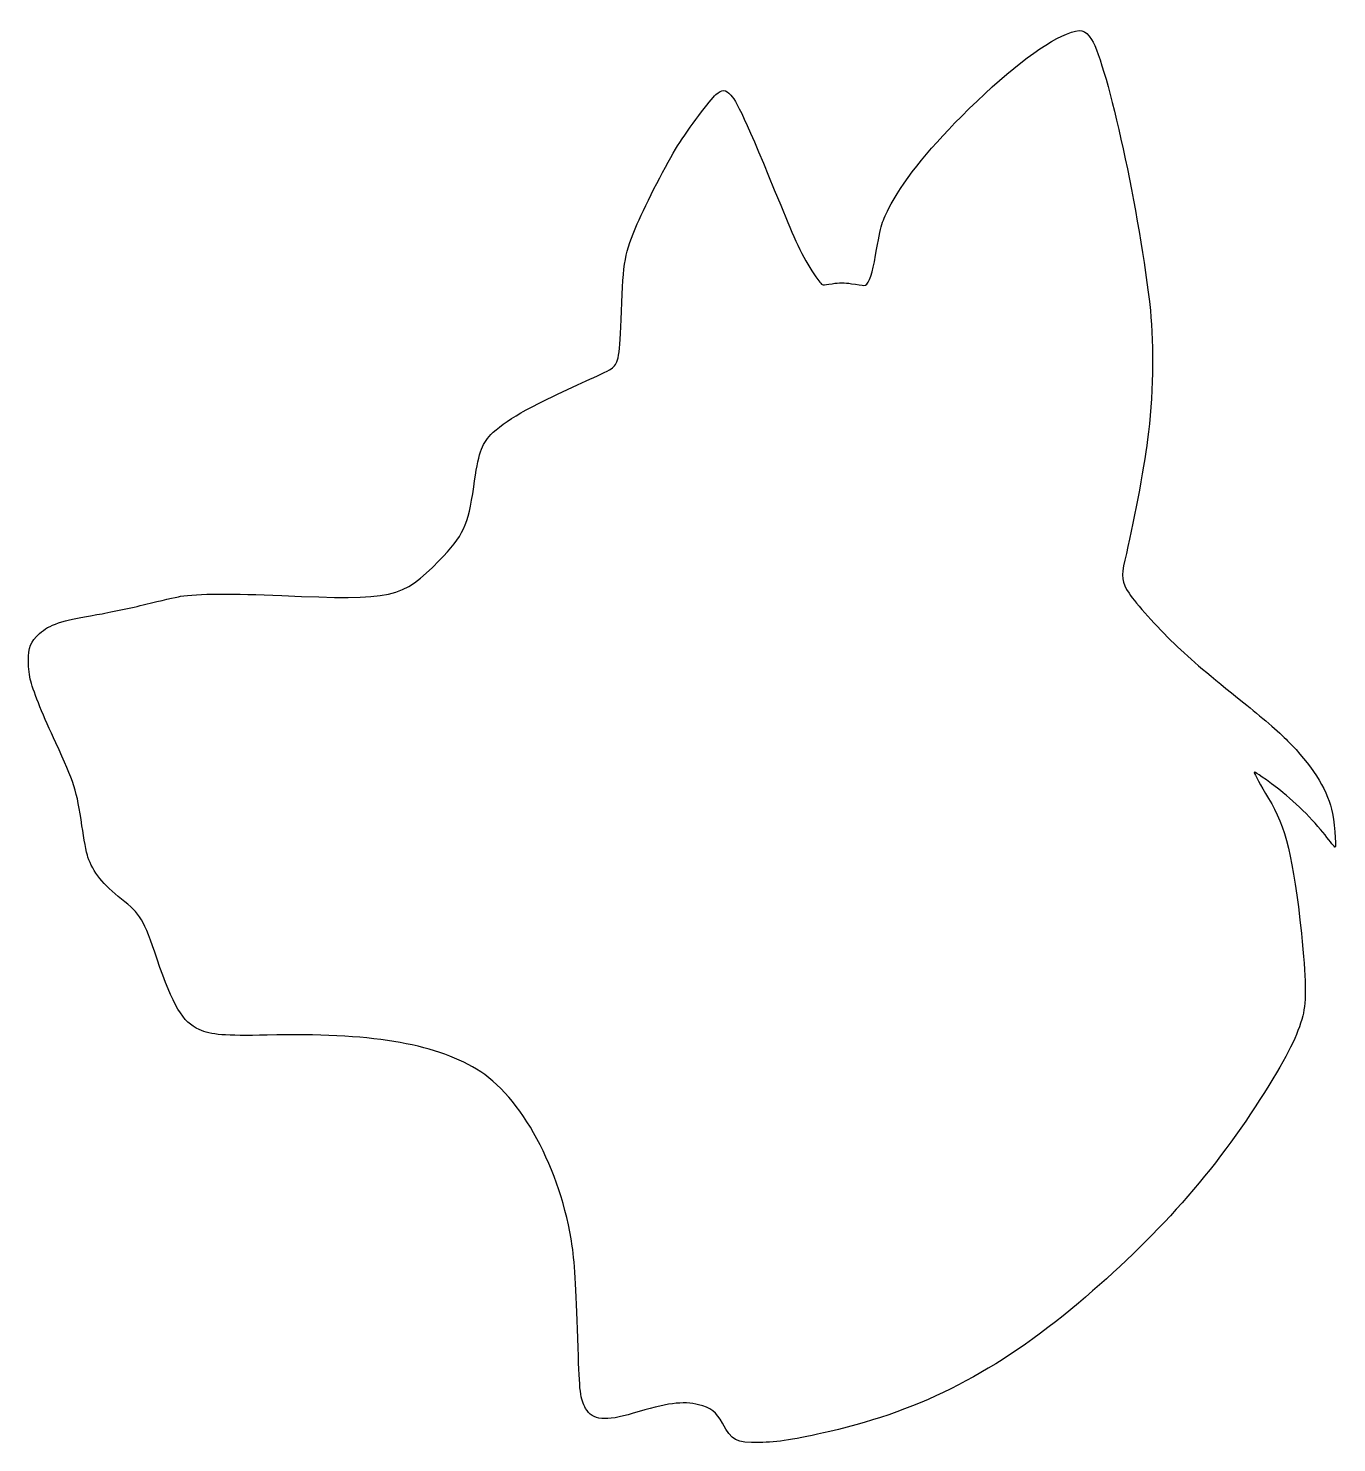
# Model space of a CAD drawing. Header units: centimetres. Extents: x -17.6 to 17.7, y -19.1 to 19.1.
import ezdxf

# ---------------------------------------------------------------- set-up
doc = ezdxf.new("R2010")
doc.units = ezdxf.units.CM
doc.header["$MEASUREMENT"] = 0
doc.layers.add('Layer 1', color=7, linetype='Continuous')

msp = doc.modelspace()

# ---------------------------------------------------------------- linework, layer by layer
at = {"layer": 'Layer 1'}
msp.add_open_spline([(10.38931, 18.96533), (9.72609, 18.70075), (8.69245, 17.89289), (7.54945, 16.74283), (7.54945, 16.74283), (6.60753, 15.79739), (5.93373, 14.93661), (5.58801, 14.25222), (5.58801, 14.25222), (5.39045, 13.85358), (5.37987, 13.81478), (5.20348, 12.81994), (5.20348, 12.81994), (5.1294, 12.41072), (5.02356, 12.1673), (4.92126, 12.17788), (4.92126, 12.17788), (4.88245, 12.18494), (4.73076, 12.2061), (4.58612, 12.22727), (4.58612, 12.22727), (4.38151, 12.26255), (4.26509, 12.25902), (4.06048, 12.22727), (4.06048, 12.22727), (3.80295, 12.18141), (3.7959, 12.18494), (3.7324, 12.26608), (3.7324, 12.26608), (3.43959, 12.64002), (3.15737, 13.16214), (2.86457, 13.8818), (2.86457, 13.8818), (1.80976, 16.47119), (1.52401, 17.10972), (1.32999, 17.31786), (1.32999, 17.31786), (1.18182, 17.47308), (1.09716, 17.47661), (0.92782, 17.33197), (0.92782, 17.33197), (0.76907, 17.19086), (0.19757, 16.42533), (-0.10582, 15.94555), (-0.10582, 15.94555), (-0.38099, 15.50811), (-0.95954, 14.3898), (-1.19238, 13.84652), (-1.19238, 13.84652), (-1.52752, 13.05983), (-1.56985, 12.83758), (-1.62277, 11.48291), (-1.62277, 11.48291), (-1.67216, 10.21997), (-1.69333, 10.10355), (-1.86619, 9.95538), (-1.86619, 9.95538), (-1.92263, 9.90952), (-2.19427, 9.77194), (-2.47297, 9.64846), (-2.47297, 9.64846), (-2.98803, 9.42621), (-4.03578, 8.91468), (-4.33564, 8.74182), (-4.33564, 8.74182), (-4.67431, 8.54426), (-4.99886, 8.31143), (-5.13997, 8.15974), (-5.13997, 8.15974), (-5.41161, 7.86341), (-5.47158, 7.67291), (-5.60564, 6.74157), (-5.60564, 6.74157), (-5.75733, 5.69029), (-5.87022, 5.44688), (-6.54403, 4.7519), (-6.54403, 4.7519), (-7.52475, 3.73943), (-7.78934, 3.67946), (-10.78442, 3.81351), (-10.78442, 3.81351), (-12.07559, 3.86995), (-13.08806, 3.8629), (-13.51139, 3.79234), (-13.51139, 3.79234), (-13.63839, 3.77117), (-14.0582, 3.6724), (-14.44625, 3.57715), (-14.44625, 3.57715), (-14.83431, 3.4819), (-15.4305, 3.3549), (-15.76917, 3.29846), (-15.76917, 3.29846), (-16.74989, 3.12913), (-17.04623, 3.03388), (-17.31786, 2.7834), (-17.31786, 2.7834), (-17.56128, 2.56468), (-17.62125, 2.41651), (-17.61772, 2.04609), (-17.61772, 2.04609), (-17.61772, 1.85912), (-17.5895, 1.63334), (-17.55422, 1.49928), (-17.55422, 1.49928), (-17.46603, 1.18178), (-17.20497, 0.52914), (-16.88041, -0.15878), (-16.88041, -0.15878), (-16.38299, -1.2277), (-16.30891, -1.45347), (-16.17485, -2.39892), (-16.17485, -2.39892), (-16.12193, -2.74817), (-16.05138, -3.12917), (-16.01257, -3.24559), (-16.01257, -3.24559), (-15.87851, -3.64423), (-15.59276, -4.00053), (-15.10946, -4.37801), (-15.10946, -4.37801), (-14.59088, -4.78723), (-14.51327, -4.91423), (-14.14638, -6.00432), (-14.14638, -6.00432), (-13.72305, -7.25315), (-13.45141, -7.70471), (-13.01396, -7.89874), (-13.01396, -7.89874), (-12.67882, -8.04691), (-12.33663, -8.07513), (-11.17599, -8.05043), (-11.17599, -8.05043), (-8.41374, -7.98693), (-6.70982, -8.26562), (-5.52802, -8.96765), (-5.52802, -8.96765), (-4.3321, -9.67321), (-3.24555, -11.68404), (-2.94921, -13.74426), (-2.94921, -13.74426), (-2.87865, -14.22404), (-2.82927, -15.06365), (-2.78693, -16.4924), (-2.78693, -16.4924), (-2.75518, -17.67773), (-2.73049, -17.87529), (-2.58585, -18.12576), (-2.58585, -18.12576), (-2.39535, -18.44679), (-2.04963, -18.48207), (-1.30879, -18.25629), (-1.30879, -18.25629), (-0.41626, -17.98112), (0.05293, -17.92115), (0.45863, -18.02346), (0.45863, -18.02346), (0.78319, -18.1046), (0.94546, -18.22807), (1.10421, -18.52088), (1.10421, -18.52088), (1.36527, -19.00066), (1.46052, -19.05005), (2.09904, -19.04299), (2.09904, -19.04299), (2.58235, -19.03946), (3.07271, -18.96538), (4.00051, -18.74666), (4.00051, -18.74666), (6.53345, -18.15399), (8.48432, -17.14505), (10.70682, -15.28238), (10.70682, -15.28238), (12.78115, -13.54319), (14.41804, -11.6911), (15.72685, -9.5956), (15.72685, -9.5956), (16.36538, -8.56902), (16.62291, -8.05396), (16.75696, -7.53185), (16.75696, -7.53185), (16.85927, -7.12968), (16.84868, -6.51938), (16.72168, -5.30582), (16.72168, -5.30582), (16.50296, -3.25265), (16.30187, -2.42715), (15.83621, -1.66515), (15.83621, -1.66515), (15.61043, -1.29826), (15.45521, -1.00898), (15.45168, -0.95959), (15.45168, -0.95959), (15.45168, -0.92784), (15.59279, -1.02662), (16.07962, -1.38998), (16.07962, -1.38998), (16.46768, -1.67573), (17.07445, -2.27192), (17.3602, -2.6494), (17.3602, -2.6494), (17.50131, -2.83284), (17.62126, -2.98101), (17.63184, -2.98101), (17.63184, -2.98101), (17.67417, -2.98101), (17.60009, -2.20137), (17.53659, -1.95443), (17.53659, -1.95443), (17.38842, -1.3794), (16.98273, -0.7444), (16.35126, -0.10587), (16.35126, -0.10587), (16.13959, 0.10932), (15.6069, 0.57146), (15.16945, 0.91719), (15.16945, 0.91719), (14.22401, 1.67213), (13.77245, 2.05666), (13.29267, 2.51527), (13.29267, 2.51527), (12.81289, 2.97388), (12.26609, 3.58066), (12.07206, 3.87346), (12.07206, 3.87346), (11.87098, 4.16979), (11.85334, 4.32502), (11.95917, 4.76246), (11.95917, 4.76246), (12.17789, 5.68674), (12.46717, 7.21074), (12.573, 8.02565), (12.573, 8.02565), (12.71764, 9.10515), (12.74939, 10.56565), (12.64708, 11.50404), (12.64708, 11.50404), (12.37544, 14.06873), (11.48997, 18.13626), (11.05958, 18.82065), (11.05958, 18.82065), (10.88672, 19.09229), (10.7703, 19.12051), (10.3893, 18.96529), (10.3893, 18.96529), (10.3893, 18.96529), (10.38931, 18.96533), (10.38931, 18.96533)], degree=3, knots=[0, 0, 0, 0, 0.01587302, 0.01587302, 0.01587302, 0.01587302, 0.03174603, 0.03174603, 0.03174603, 0.03174603, 0.04761905, 0.04761905, 0.04761905, 0.04761905, 0.06349206, 0.06349206, 0.06349206, 0.06349206, 0.07936508, 0.07936508, 0.07936508, 0.07936508, 0.0952381, 0.0952381, 0.0952381, 0.0952381, 0.11111111, 0.11111111, 0.11111111, 0.11111111, 0.12698413, 0.12698413, 0.12698413, 0.12698413, 0.14285714, 0.14285714, 0.14285714, 0.14285714, 0.15873016, 0.15873016, 0.15873016, 0.15873016, 0.17460317, 0.17460317, 0.17460317, 0.17460317, 0.19047619, 0.19047619, 0.19047619, 0.19047619, 0.20634921, 0.20634921, 0.20634921, 0.20634921, 0.22222222, 0.22222222, 0.22222222, 0.22222222, 0.23809524, 0.23809524, 0.23809524, 0.23809524, 0.25396825, 0.25396825, 0.25396825, 0.25396825, 0.26984127, 0.26984127, 0.26984127, 0.26984127, 0.28571429, 0.28571429, 0.28571429, 0.28571429, 0.3015873, 0.3015873, 0.3015873, 0.3015873, 0.31746032, 0.31746032, 0.31746032, 0.31746032, 0.33333333, 0.33333333, 0.33333333, 0.33333333, 0.34920635, 0.34920635, 0.34920635, 0.34920635, 0.36507937, 0.36507937, 0.36507937, 0.36507937, 0.38095238, 0.38095238, 0.38095238, 0.38095238, 0.3968254, 0.3968254, 0.3968254, 0.3968254, 0.41269841, 0.41269841, 0.41269841, 0.41269841, 0.42857143, 0.42857143, 0.42857143, 0.42857143, 0.44444444, 0.44444444, 0.44444444, 0.44444444, 0.46031746, 0.46031746, 0.46031746, 0.46031746, 0.47619048, 0.47619048, 0.47619048, 0.47619048, 0.49206349, 0.49206349, 0.49206349, 0.49206349, 0.50793651, 0.50793651, 0.50793651, 0.50793651, 0.52380952, 0.52380952, 0.52380952, 0.52380952, 0.53968254, 0.53968254, 0.53968254, 0.53968254, 0.55555556, 0.55555556, 0.55555556, 0.55555556, 0.57142857, 0.57142857, 0.57142857, 0.57142857, 0.58730159, 0.58730159, 0.58730159, 0.58730159, 0.6031746, 0.6031746, 0.6031746, 0.6031746, 0.61904762, 0.61904762, 0.61904762, 0.61904762, 0.63492063, 0.63492063, 0.63492063, 0.63492063, 0.65079365, 0.65079365, 0.65079365, 0.65079365, 0.66666667, 0.66666667, 0.66666667, 0.66666667, 0.68253968, 0.68253968, 0.68253968, 0.68253968, 0.6984127, 0.6984127, 0.6984127, 0.6984127, 0.71428571, 0.71428571, 0.71428571, 0.71428571, 0.73015873, 0.73015873, 0.73015873, 0.73015873, 0.74603175, 0.74603175, 0.74603175, 0.74603175, 0.76190476, 0.76190476, 0.76190476, 0.76190476, 0.77777778, 0.77777778, 0.77777778, 0.77777778, 0.79365079, 0.79365079, 0.79365079, 0.79365079, 0.80952381, 0.80952381, 0.80952381, 0.80952381, 0.82539683, 0.82539683, 0.82539683, 0.82539683, 0.84126984, 0.84126984, 0.84126984, 0.84126984, 0.85714286, 0.85714286, 0.85714286, 0.85714286, 0.87301587, 0.87301587, 0.87301587, 0.87301587, 0.88888889, 0.88888889, 0.88888889, 0.88888889, 0.9047619, 0.9047619, 0.9047619, 0.9047619, 0.92063492, 0.92063492, 0.92063492, 0.92063492, 0.93650794, 0.93650794, 0.93650794, 0.93650794, 0.95238095, 0.95238095, 0.95238095, 0.95238095, 0.96825397, 0.96825397, 0.96825397, 0.96825397, 1, 1, 1, 1], dxfattribs=at)

doc.saveas('drawing.dxf')
